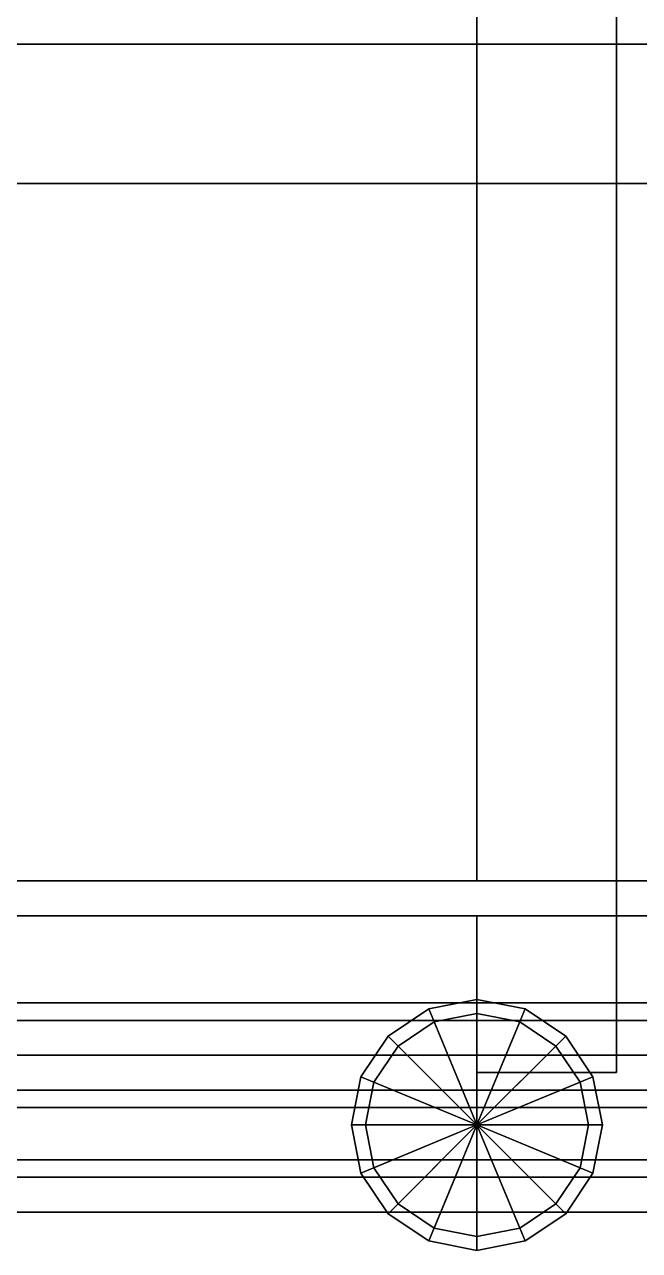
# Model space of a CAD drawing. Header units: millimetres. Extents: x -8000 to 18500, y -500 to 32500.
# Drawn here: x 70.3 to 246.6, y -106 to 245.6 of the extents above; entities that cross this region are included whole.
import ezdxf

# ---------------------------------------------------------------- set-up
doc = ezdxf.new("R2010")
doc.units = ezdxf.units.MM
for name, color, linetype in [('3D-CANOPY', 7, 'Continuous'), ('3D-COLUMNS', 7, 'Continuous'), ('3D-FINISH', 7, 'Continuous'), ('3D-LIGHTS', 7, 'Continuous'), ('3D-LOUVERS', 7, 'Continuous'), ('3D-ROOF', 7, 'Continuous'), ('3D-SLABS', 7, 'Continuous'), ('3D-WALLS-EXTR', 7, 'Continuous')]:
    doc.layers.add(name, color=color, linetype=linetype)

msp = doc.modelspace()

# ---------------------------------------------------------------- linework, layer by layer
at = {"layer": '3D-CANOPY', "color": 7}
for points in [[(0, -80, 3700), (0, 0, 3700), (10000, 0, 3700), (10000, -80, 3700)], [(0, 0, 3700), (0, 0, 3950), (10000, 0, 3950), (10000, 0, 3700)], [(0, -80, 3950), (10000, -80, 3950), (10000, 0, 3950), (0, 0, 3950)], [(0, -80, 3700), (10000, -80, 3700), (10000, -80, 3950), (0, -80, 3950)], [(0, -95, 3750), (0, -80, 3750), (10000, -80, 3750), (10000, -95, 3750)], [(0, -80, 3750), (0, -80, 3900), (10000, -80, 3900), (10000, -80, 3750)], [(0, -95, 3900), (10000, -95, 3900), (10000, -80, 3900), (0, -80, 3900)], [(0, -95, 3750), (10000, -95, 3750), (10000, -95, 3900), (0, -95, 3900)]]:
    msp.add_3dface(points, dxfattribs=at)
at = {"layer": '3D-COLUMNS', "color": 7}
for points in [[(0, 0, 3600), (0, 10000, 3600), (400, 10000, 3600), (400, 0, 3600)], [(0, 0, 3800), (400, 0, 3800), (400, 10000, 3800), (0, 10000, 3800)], [(0, 0), (0, 400), (400, 400), (400, 0)], [(0, 0, 7800), (400, 0, 7800), (400, 400, 7800), (0, 400, 7800)], [(0, 0, 3600), (0, 400, 3600), (10000, 400, 3600), (10000, 0, 3600)], [(0, 0, 3800), (10000, 0, 3800), (10000, 400, 3800), (0, 400, 3800)], [(0, 0), (400, 0), (400, 0, 7800), (0, 0, 7800)], [(0, 0, 3600), (10000, 0, 3600), (10000, 0, 3800), (0, 0, 3800)], [(0, 0, 3600), (400, 0, 3600), (400, 0, 3800), (0, 0, 3800)]]:
    msp.add_3dface(points, dxfattribs=at)
at = {"layer": '3D-FINISH', "color": 7}
for points in [[(200, 200, 590), (200, 9800, 590), (9800, 9800, 590), (9800, 200, 590)], [(200, 200, 590), (200, 200, 600), (200, 9800, 600), (200, 9800, 590)], [(200, 200, 600), (9800, 200, 600), (9800, 9800, 600), (200, 9800, 600)], [(200, 200, 3990), (200, 9800, 3990), (9800, 9800, 3990), (9800, 200, 3990)], [(200, 200, 3990), (200, 200, 4000), (200, 9800, 4000), (200, 9800, 3990)], [(200, 200, 4000), (9800, 200, 4000), (9800, 9800, 4000), (200, 9800, 4000)], [(200, 200, 590), (9800, 200, 590), (9800, 200, 600), (200, 200, 600)], [(200, 200, 3990), (9800, 200, 3990), (9800, 200, 4000), (200, 200, 4000)]]:
    msp.add_3dface(points, dxfattribs=at)
at = {"layer": '3D-LIGHTS', "color": 7}
for points in [[(200, -34, 2435), (186.22, -36.74, 2435), (186.22, -36.74, 2455), (200, -34, 2455)], [(200, -70, 2455), (200, -34, 2455), (186.22, -36.74, 2455), (200, -70, 2455)], [(200, -70, 2435), (186.22, -36.74, 2435), (200, -34, 2435), (200, -70, 2435)], [(200, -34, 2285), (186.22, -36.74, 2285), (186.22, -36.74, 2305), (200, -34, 2305)], [(200, -70, 2305), (200, -34, 2305), (186.22, -36.74, 2305), (200, -70, 2305)], [(200, -70, 2285), (186.22, -36.74, 2285), (200, -34, 2285), (200, -70, 2285)], [(200, -34, 5735), (186.22, -36.74, 5735), (186.22, -36.74, 5755), (200, -34, 5755)], [(200, -70, 5755), (200, -34, 5755), (186.22, -36.74, 5755), (200, -70, 5755)], [(200, -70, 5735), (186.22, -36.74, 5735), (200, -34, 5735), (200, -70, 5735)], [(200, -34, 5585), (186.22, -36.74, 5585), (186.22, -36.74, 5605), (200, -34, 5605)], [(200, -70, 5605), (200, -34, 5605), (186.22, -36.74, 5605), (200, -70, 5605)], [(200, -70, 5585), (186.22, -36.74, 5585), (200, -34, 5585), (200, -70, 5585)], [(213.78, -36.74, 2435), (200, -34, 2435), (200, -34, 2455), (213.78, -36.74, 2455)], [(200, -70, 2455), (213.78, -36.74, 2455), (200, -34, 2455), (200, -70, 2455)], [(200, -70, 2435), (200, -34, 2435), (213.78, -36.74, 2435), (200, -70, 2435)], [(213.78, -36.74, 2285), (200, -34, 2285), (200, -34, 2305), (213.78, -36.74, 2305)], [(200, -70, 2305), (213.78, -36.74, 2305), (200, -34, 2305), (200, -70, 2305)], [(200, -70, 2285), (200, -34, 2285), (213.78, -36.74, 2285), (200, -70, 2285)], [(213.78, -36.74, 5735), (200, -34, 5735), (200, -34, 5755), (213.78, -36.74, 5755)], [(200, -70, 5755), (213.78, -36.74, 5755), (200, -34, 5755), (200, -70, 5755)], [(200, -70, 5735), (200, -34, 5735), (213.78, -36.74, 5735), (200, -70, 5735)], [(213.78, -36.74, 5585), (200, -34, 5585), (200, -34, 5605), (213.78, -36.74, 5605)], [(200, -70, 5605), (213.78, -36.74, 5605), (200, -34, 5605), (200, -70, 5605)], [(200, -70, 5585), (200, -34, 5585), (213.78, -36.74, 5585), (200, -70, 5585)], [(186.22, -36.74, 2435), (174.54, -44.54, 2435), (174.54, -44.54, 2455), (186.22, -36.74, 2455)], [(200, -70, 2455), (186.22, -36.74, 2455), (174.54, -44.54, 2455), (200, -70, 2455)], [(200, -70, 2435), (174.54, -44.54, 2435), (186.22, -36.74, 2435), (200, -70, 2435)], [(186.22, -36.74, 2285), (174.54, -44.54, 2285), (174.54, -44.54, 2305), (186.22, -36.74, 2305)], [(200, -70, 2305), (186.22, -36.74, 2305), (174.54, -44.54, 2305), (200, -70, 2305)], [(200, -70, 2285), (174.54, -44.54, 2285), (186.22, -36.74, 2285), (200, -70, 2285)], [(186.22, -36.74, 5735), (174.54, -44.54, 5735), (174.54, -44.54, 5755), (186.22, -36.74, 5755)], [(200, -70, 5755), (186.22, -36.74, 5755), (174.54, -44.54, 5755), (200, -70, 5755)], [(200, -70, 5735), (174.54, -44.54, 5735), (186.22, -36.74, 5735), (200, -70, 5735)], [(186.22, -36.74, 5585), (174.54, -44.54, 5585), (174.54, -44.54, 5605), (186.22, -36.74, 5605)], [(200, -70, 5605), (186.22, -36.74, 5605), (174.54, -44.54, 5605), (200, -70, 5605)], [(200, -70, 5585), (174.54, -44.54, 5585), (186.22, -36.74, 5585), (200, -70, 5585)], [(200, -38, 2300), (187.75, -40.44, 2300), (187.75, -40.44, 2440), (200, -38, 2440)], [(200, -70, 2440), (200, -38, 2440), (187.75, -40.44, 2440), (200, -70, 2440)], [(200, -70, 2300), (187.75, -40.44, 2300), (200, -38, 2300), (200, -70, 2300)], [(200, -38, 5600), (187.75, -40.44, 5600), (187.75, -40.44, 5740), (200, -38, 5740)], [(200, -70, 5740), (200, -38, 5740), (187.75, -40.44, 5740), (200, -70, 5740)], [(200, -70, 5600), (187.75, -40.44, 5600), (200, -38, 5600), (200, -70, 5600)], [(200, -70, 2455), (225.46, -44.54, 2455), (213.78, -36.74, 2455), (200, -70, 2455)], [(200, -70, 2435), (213.78, -36.74, 2435), (225.46, -44.54, 2435), (200, -70, 2435)], [(200, -70, 2305), (225.46, -44.54, 2305), (213.78, -36.74, 2305), (200, -70, 2305)], [(200, -70, 2285), (213.78, -36.74, 2285), (225.46, -44.54, 2285), (200, -70, 2285)], [(200, -70, 5755), (225.46, -44.54, 5755), (213.78, -36.74, 5755), (200, -70, 5755)], [(200, -70, 5735), (213.78, -36.74, 5735), (225.46, -44.54, 5735), (200, -70, 5735)], [(200, -70, 5605), (225.46, -44.54, 5605), (213.78, -36.74, 5605), (200, -70, 5605)], [(200, -70, 5585), (213.78, -36.74, 5585), (225.46, -44.54, 5585), (200, -70, 5585)], [(212.25, -40.44, 2300), (200, -38, 2300), (200, -38, 2440), (212.25, -40.44, 2440)], [(200, -70, 2440), (212.25, -40.44, 2440), (200, -38, 2440), (200, -70, 2440)], [(200, -70, 2300), (200, -38, 2300), (212.25, -40.44, 2300), (200, -70, 2300)], [(212.25, -40.44, 5600), (200, -38, 5600), (200, -38, 5740), (212.25, -40.44, 5740)], [(200, -70, 5740), (212.25, -40.44, 5740), (200, -38, 5740), (200, -70, 5740)], [(200, -70, 5600), (200, -38, 5600), (212.25, -40.44, 5600), (200, -70, 5600)], [(225.46, -44.54, 2435), (213.78, -36.74, 2435), (213.78, -36.74, 2455), (225.46, -44.54, 2455)], [(225.46, -44.54, 2285), (213.78, -36.74, 2285), (213.78, -36.74, 2305), (225.46, -44.54, 2305)], [(225.46, -44.54, 5735), (213.78, -36.74, 5735), (213.78, -36.74, 5755), (225.46, -44.54, 5755)], [(225.46, -44.54, 5585), (213.78, -36.74, 5585), (213.78, -36.74, 5605), (225.46, -44.54, 5605)], [(187.75, -40.44, 2300), (177.37, -47.37, 2300), (177.37, -47.37, 2440), (187.75, -40.44, 2440)], [(200, -70, 2440), (187.75, -40.44, 2440), (177.37, -47.37, 2440), (200, -70, 2440)], [(200, -70, 2300), (177.37, -47.37, 2300), (187.75, -40.44, 2300), (200, -70, 2300)], [(187.75, -40.44, 5600), (177.37, -47.37, 5600), (177.37, -47.37, 5740), (187.75, -40.44, 5740)], [(200, -70, 5740), (187.75, -40.44, 5740), (177.37, -47.37, 5740), (200, -70, 5740)], [(200, -70, 5600), (177.37, -47.37, 5600), (187.75, -40.44, 5600), (200, -70, 5600)], [(200, -70, 2440), (222.63, -47.37, 2440), (212.25, -40.44, 2440), (200, -70, 2440)], [(200, -70, 2300), (212.25, -40.44, 2300), (222.63, -47.37, 2300), (200, -70, 2300)], [(200, -70, 5740), (222.63, -47.37, 5740), (212.25, -40.44, 5740), (200, -70, 5740)], [(200, -70, 5600), (212.25, -40.44, 5600), (222.63, -47.37, 5600), (200, -70, 5600)], [(222.63, -47.37, 2300), (212.25, -40.44, 2300), (212.25, -40.44, 2440), (222.63, -47.37, 2440)], [(222.63, -47.37, 5600), (212.25, -40.44, 5600), (212.25, -40.44, 5740), (222.63, -47.37, 5740)], [(174.54, -44.54, 2435), (166.74, -56.22, 2435), (166.74, -56.22, 2455), (174.54, -44.54, 2455)], [(200, -70, 2455), (174.54, -44.54, 2455), (166.74, -56.22, 2455), (200, -70, 2455)], [(200, -70, 2435), (166.74, -56.22, 2435), (174.54, -44.54, 2435), (200, -70, 2435)], [(174.54, -44.54, 2285), (166.74, -56.22, 2285), (166.74, -56.22, 2305), (174.54, -44.54, 2305)], [(200, -70, 2305), (174.54, -44.54, 2305), (166.74, -56.22, 2305), (200, -70, 2305)], [(200, -70, 2285), (166.74, -56.22, 2285), (174.54, -44.54, 2285), (200, -70, 2285)], [(174.54, -44.54, 5735), (166.74, -56.22, 5735), (166.74, -56.22, 5755), (174.54, -44.54, 5755)], [(200, -70, 5755), (174.54, -44.54, 5755), (166.74, -56.22, 5755), (200, -70, 5755)], [(200, -70, 5735), (166.74, -56.22, 5735), (174.54, -44.54, 5735), (200, -70, 5735)], [(174.54, -44.54, 5585), (166.74, -56.22, 5585), (166.74, -56.22, 5605), (174.54, -44.54, 5605)], [(200, -70, 5605), (174.54, -44.54, 5605), (166.74, -56.22, 5605), (200, -70, 5605)], [(200, -70, 5585), (166.74, -56.22, 5585), (174.54, -44.54, 5585), (200, -70, 5585)], [(200, -70, 2455), (233.26, -56.22, 2455), (225.46, -44.54, 2455), (200, -70, 2455)], [(200, -70, 2435), (225.46, -44.54, 2435), (233.26, -56.22, 2435), (200, -70, 2435)], [(200, -70, 2305), (233.26, -56.22, 2305), (225.46, -44.54, 2305), (200, -70, 2305)], [(200, -70, 2285), (225.46, -44.54, 2285), (233.26, -56.22, 2285), (200, -70, 2285)], [(200, -70, 5755), (233.26, -56.22, 5755), (225.46, -44.54, 5755), (200, -70, 5755)], [(200, -70, 5735), (225.46, -44.54, 5735), (233.26, -56.22, 5735), (200, -70, 5735)], [(200, -70, 5605), (233.26, -56.22, 5605), (225.46, -44.54, 5605), (200, -70, 5605)], [(200, -70, 5585), (225.46, -44.54, 5585), (233.26, -56.22, 5585), (200, -70, 5585)], [(233.26, -56.22, 2435), (225.46, -44.54, 2435), (225.46, -44.54, 2455), (233.26, -56.22, 2455)], [(233.26, -56.22, 2285), (225.46, -44.54, 2285), (225.46, -44.54, 2305), (233.26, -56.22, 2305)], [(233.26, -56.22, 5735), (225.46, -44.54, 5735), (225.46, -44.54, 5755), (233.26, -56.22, 5755)], [(233.26, -56.22, 5585), (225.46, -44.54, 5585), (225.46, -44.54, 5605), (233.26, -56.22, 5605)], [(177.37, -47.37, 2300), (170.44, -57.75, 2300), (170.44, -57.75, 2440), (177.37, -47.37, 2440)], [(200, -70, 2440), (177.37, -47.37, 2440), (170.44, -57.75, 2440), (200, -70, 2440)], [(200, -70, 2300), (170.44, -57.75, 2300), (177.37, -47.37, 2300), (200, -70, 2300)], [(177.37, -47.37, 5600), (170.44, -57.75, 5600), (170.44, -57.75, 5740), (177.37, -47.37, 5740)], [(200, -70, 5740), (177.37, -47.37, 5740), (170.44, -57.75, 5740), (200, -70, 5740)], [(200, -70, 5600), (170.44, -57.75, 5600), (177.37, -47.37, 5600), (200, -70, 5600)], [(200, -70, 2440), (229.56, -57.75, 2440), (222.63, -47.37, 2440), (200, -70, 2440)], [(200, -70, 2300), (222.63, -47.37, 2300), (229.56, -57.75, 2300), (200, -70, 2300)], [(200, -70, 5740), (229.56, -57.75, 5740), (222.63, -47.37, 5740), (200, -70, 5740)], [(200, -70, 5600), (222.63, -47.37, 5600), (229.56, -57.75, 5600), (200, -70, 5600)], [(229.56, -57.75, 2300), (222.63, -47.37, 2300), (222.63, -47.37, 2440), (229.56, -57.75, 2440)], [(229.56, -57.75, 5600), (222.63, -47.37, 5600), (222.63, -47.37, 5740), (229.56, -57.75, 5740)], [(166.74, -56.22, 2435), (164, -70, 2435), (164, -70, 2455), (166.74, -56.22, 2455)], [(200, -70, 2455), (166.74, -56.22, 2455), (164, -70, 2455), (200, -70, 2455)], [(200, -70, 2435), (164, -70, 2435), (166.74, -56.22, 2435), (200, -70, 2435)], [(166.74, -56.22, 2285), (164, -70, 2285), (164, -70, 2305), (166.74, -56.22, 2305)], [(200, -70, 2305), (166.74, -56.22, 2305), (164, -70, 2305), (200, -70, 2305)], [(200, -70, 2285), (164, -70, 2285), (166.74, -56.22, 2285), (200, -70, 2285)], [(166.74, -56.22, 5735), (164, -70, 5735), (164, -70, 5755), (166.74, -56.22, 5755)], [(200, -70, 5755), (166.74, -56.22, 5755), (164, -70, 5755), (200, -70, 5755)], [(200, -70, 5735), (164, -70, 5735), (166.74, -56.22, 5735), (200, -70, 5735)], [(166.74, -56.22, 5585), (164, -70, 5585), (164, -70, 5605), (166.74, -56.22, 5605)], [(200, -70, 5605), (166.74, -56.22, 5605), (164, -70, 5605), (200, -70, 5605)], [(200, -70, 5585), (164, -70, 5585), (166.74, -56.22, 5585), (200, -70, 5585)], [(200, -70, 2455), (236, -70, 2455), (233.26, -56.22, 2455), (200, -70, 2455)], [(200, -70, 2435), (233.26, -56.22, 2435), (236, -70, 2435), (200, -70, 2435)], [(200, -70, 2305), (236, -70, 2305), (233.26, -56.22, 2305), (200, -70, 2305)], [(200, -70, 2285), (233.26, -56.22, 2285), (236, -70, 2285), (200, -70, 2285)], [(200, -70, 5755), (236, -70, 5755), (233.26, -56.22, 5755), (200, -70, 5755)], [(200, -70, 5735), (233.26, -56.22, 5735), (236, -70, 5735), (200, -70, 5735)], [(200, -70, 5605), (236, -70, 5605), (233.26, -56.22, 5605), (200, -70, 5605)], [(200, -70, 5585), (233.26, -56.22, 5585), (236, -70, 5585), (200, -70, 5585)], [(236, -70, 2435), (233.26, -56.22, 2435), (233.26, -56.22, 2455), (236, -70, 2455)], [(236, -70, 2285), (233.26, -56.22, 2285), (233.26, -56.22, 2305), (236, -70, 2305)], [(236, -70, 5735), (233.26, -56.22, 5735), (233.26, -56.22, 5755), (236, -70, 5755)], [(236, -70, 5585), (233.26, -56.22, 5585), (233.26, -56.22, 5605), (236, -70, 5605)], [(170.44, -57.75, 2300), (168, -70, 2300), (168, -70, 2440), (170.44, -57.75, 2440)], [(200, -70, 2440), (170.44, -57.75, 2440), (168, -70, 2440), (200, -70, 2440)], [(200, -70, 2300), (168, -70, 2300), (170.44, -57.75, 2300), (200, -70, 2300)], [(170.44, -57.75, 5600), (168, -70, 5600), (168, -70, 5740), (170.44, -57.75, 5740)], [(200, -70, 5740), (170.44, -57.75, 5740), (168, -70, 5740), (200, -70, 5740)], [(200, -70, 5600), (168, -70, 5600), (170.44, -57.75, 5600), (200, -70, 5600)], [(200, -70, 2440), (232, -70, 2440), (229.56, -57.75, 2440), (200, -70, 2440)], [(200, -70, 2300), (229.56, -57.75, 2300), (232, -70, 2300), (200, -70, 2300)], [(200, -70, 5740), (232, -70, 5740), (229.56, -57.75, 5740), (200, -70, 5740)], [(200, -70, 5600), (229.56, -57.75, 5600), (232, -70, 5600), (200, -70, 5600)], [(232, -70, 2300), (229.56, -57.75, 2300), (229.56, -57.75, 2440), (232, -70, 2440)], [(232, -70, 5600), (229.56, -57.75, 5600), (229.56, -57.75, 5740), (232, -70, 5740)], [(0, -85, 3690), (0, -65, 3690), (10000, -65, 3690), (10000, -85, 3690)], [(0, -65, 3690), (0, -65, 3705), (10000, -65, 3705), (10000, -65, 3690)], [(0, -85, 3705), (10000, -85, 3705), (10000, -65, 3705), (0, -65, 3705)], [(164, -70, 2435), (166.74, -83.78, 2435), (166.74, -83.78, 2455), (164, -70, 2455)], [(200, -70, 2455), (164, -70, 2455), (166.74, -83.78, 2455), (200, -70, 2455)], [(200, -70, 2435), (166.74, -83.78, 2435), (164, -70, 2435), (200, -70, 2435)], [(164, -70, 2285), (166.74, -83.78, 2285), (166.74, -83.78, 2305), (164, -70, 2305)], [(200, -70, 2305), (164, -70, 2305), (166.74, -83.78, 2305), (200, -70, 2305)], [(200, -70, 2285), (166.74, -83.78, 2285), (164, -70, 2285), (200, -70, 2285)], [(164, -70, 5735), (166.74, -83.78, 5735), (166.74, -83.78, 5755), (164, -70, 5755)], [(200, -70, 5755), (164, -70, 5755), (166.74, -83.78, 5755), (200, -70, 5755)], [(200, -70, 5735), (166.74, -83.78, 5735), (164, -70, 5735), (200, -70, 5735)], [(164, -70, 5585), (166.74, -83.78, 5585), (166.74, -83.78, 5605), (164, -70, 5605)], [(200, -70, 5605), (164, -70, 5605), (166.74, -83.78, 5605), (200, -70, 5605)], [(200, -70, 5585), (166.74, -83.78, 5585), (164, -70, 5585), (200, -70, 5585)], [(200, -70, 2455), (166.74, -83.78, 2455), (174.54, -95.46, 2455), (200, -70, 2455)], [(200, -70, 2435), (174.54, -95.46, 2435), (166.74, -83.78, 2435), (200, -70, 2435)], [(200, -70, 2305), (166.74, -83.78, 2305), (174.54, -95.46, 2305), (200, -70, 2305)], [(200, -70, 2285), (174.54, -95.46, 2285), (166.74, -83.78, 2285), (200, -70, 2285)], [(200, -70, 5755), (166.74, -83.78, 5755), (174.54, -95.46, 5755), (200, -70, 5755)], [(200, -70, 5735), (174.54, -95.46, 5735), (166.74, -83.78, 5735), (200, -70, 5735)], [(200, -70, 5605), (166.74, -83.78, 5605), (174.54, -95.46, 5605), (200, -70, 5605)], [(200, -70, 5585), (174.54, -95.46, 5585), (166.74, -83.78, 5585), (200, -70, 5585)], [(168, -70, 2300), (170.44, -82.25, 2300), (170.44, -82.25, 2440), (168, -70, 2440)], [(200, -70, 2440), (168, -70, 2440), (170.44, -82.25, 2440), (200, -70, 2440)], [(200, -70, 2300), (170.44, -82.25, 2300), (168, -70, 2300), (200, -70, 2300)], [(168, -70, 5600), (170.44, -82.25, 5600), (170.44, -82.25, 5740), (168, -70, 5740)], [(200, -70, 5740), (168, -70, 5740), (170.44, -82.25, 5740), (200, -70, 5740)], [(200, -70, 5600), (170.44, -82.25, 5600), (168, -70, 5600), (200, -70, 5600)], [(200, -70, 2440), (170.44, -82.25, 2440), (177.37, -92.63, 2440), (200, -70, 2440)], [(200, -70, 2300), (177.37, -92.63, 2300), (170.44, -82.25, 2300), (200, -70, 2300)], [(200, -70, 5740), (170.44, -82.25, 5740), (177.37, -92.63, 5740), (200, -70, 5740)], [(200, -70, 5600), (177.37, -92.63, 5600), (170.44, -82.25, 5600), (200, -70, 5600)], [(200, -70, 2455), (174.54, -95.46, 2455), (186.22, -103.26, 2455), (200, -70, 2455)], [(200, -70, 2435), (186.22, -103.26, 2435), (174.54, -95.46, 2435), (200, -70, 2435)], [(200, -70, 2305), (174.54, -95.46, 2305), (186.22, -103.26, 2305), (200, -70, 2305)], [(200, -70, 2285), (186.22, -103.26, 2285), (174.54, -95.46, 2285), (200, -70, 2285)], [(200, -70, 5755), (174.54, -95.46, 5755), (186.22, -103.26, 5755), (200, -70, 5755)], [(200, -70, 5735), (186.22, -103.26, 5735), (174.54, -95.46, 5735), (200, -70, 5735)], [(200, -70, 5605), (174.54, -95.46, 5605), (186.22, -103.26, 5605), (200, -70, 5605)], [(200, -70, 5585), (186.22, -103.26, 5585), (174.54, -95.46, 5585), (200, -70, 5585)], [(200, -70, 2440), (177.37, -92.63, 2440), (187.75, -99.56, 2440), (200, -70, 2440)], [(200, -70, 2300), (187.75, -99.56, 2300), (177.37, -92.63, 2300), (200, -70, 2300)], [(200, -70, 5740), (177.37, -92.63, 5740), (187.75, -99.56, 5740), (200, -70, 5740)], [(200, -70, 5600), (187.75, -99.56, 5600), (177.37, -92.63, 5600), (200, -70, 5600)], [(200, -70, 2455), (186.22, -103.26, 2455), (200, -106, 2455), (200, -70, 2455)], [(200, -70, 2435), (200, -106, 2435), (186.22, -103.26, 2435), (200, -70, 2435)], [(200, -70, 2305), (186.22, -103.26, 2305), (200, -106, 2305), (200, -70, 2305)], [(200, -70, 2285), (200, -106, 2285), (186.22, -103.26, 2285), (200, -70, 2285)], [(200, -70, 5755), (186.22, -103.26, 5755), (200, -106, 5755), (200, -70, 5755)], [(200, -70, 5735), (200, -106, 5735), (186.22, -103.26, 5735), (200, -70, 5735)], [(200, -70, 5605), (186.22, -103.26, 5605), (200, -106, 5605), (200, -70, 5605)], [(200, -70, 5585), (200, -106, 5585), (186.22, -103.26, 5585), (200, -70, 5585)], [(200, -70, 2440), (187.75, -99.56, 2440), (200, -102, 2440), (200, -70, 2440)], [(200, -70, 2300), (200, -102, 2300), (187.75, -99.56, 2300), (200, -70, 2300)], [(200, -70, 5740), (187.75, -99.56, 5740), (200, -102, 5740), (200, -70, 5740)], [(200, -70, 5600), (200, -102, 5600), (187.75, -99.56, 5600), (200, -70, 5600)], [(200, -70, 2440), (200, -102, 2440), (212.25, -99.56, 2440), (200, -70, 2440)], [(200, -70, 2300), (212.25, -99.56, 2300), (200, -102, 2300), (200, -70, 2300)], [(200, -70, 2440), (212.25, -99.56, 2440), (222.63, -92.63, 2440), (200, -70, 2440)], [(200, -70, 2300), (222.63, -92.63, 2300), (212.25, -99.56, 2300), (200, -70, 2300)], [(200, -70, 2440), (222.63, -92.63, 2440), (229.56, -82.25, 2440), (200, -70, 2440)], [(200, -70, 2300), (229.56, -82.25, 2300), (222.63, -92.63, 2300), (200, -70, 2300)], [(200, -70, 2440), (229.56, -82.25, 2440), (232, -70, 2440), (200, -70, 2440)], [(200, -70, 2300), (232, -70, 2300), (229.56, -82.25, 2300), (200, -70, 2300)], [(200, -70, 2455), (200, -106, 2455), (213.78, -103.26, 2455), (200, -70, 2455)], [(200, -70, 2435), (213.78, -103.26, 2435), (200, -106, 2435), (200, -70, 2435)], [(200, -70, 2455), (213.78, -103.26, 2455), (225.46, -95.46, 2455), (200, -70, 2455)], [(200, -70, 2435), (225.46, -95.46, 2435), (213.78, -103.26, 2435), (200, -70, 2435)], [(200, -70, 2455), (225.46, -95.46, 2455), (233.26, -83.78, 2455), (200, -70, 2455)], [(200, -70, 2435), (233.26, -83.78, 2435), (225.46, -95.46, 2435), (200, -70, 2435)], [(200, -70, 2455), (233.26, -83.78, 2455), (236, -70, 2455), (200, -70, 2455)], [(200, -70, 2435), (236, -70, 2435), (233.26, -83.78, 2435), (200, -70, 2435)], [(200, -70, 2305), (200, -106, 2305), (213.78, -103.26, 2305), (200, -70, 2305)], [(200, -70, 2285), (213.78, -103.26, 2285), (200, -106, 2285), (200, -70, 2285)], [(200, -70, 2305), (213.78, -103.26, 2305), (225.46, -95.46, 2305), (200, -70, 2305)], [(200, -70, 2285), (225.46, -95.46, 2285), (213.78, -103.26, 2285), (200, -70, 2285)], [(200, -70, 2305), (225.46, -95.46, 2305), (233.26, -83.78, 2305), (200, -70, 2305)], [(200, -70, 2285), (233.26, -83.78, 2285), (225.46, -95.46, 2285), (200, -70, 2285)], [(200, -70, 2305), (233.26, -83.78, 2305), (236, -70, 2305), (200, -70, 2305)], [(200, -70, 2285), (236, -70, 2285), (233.26, -83.78, 2285), (200, -70, 2285)], [(200, -70, 5740), (200, -102, 5740), (212.25, -99.56, 5740), (200, -70, 5740)], [(200, -70, 5600), (212.25, -99.56, 5600), (200, -102, 5600), (200, -70, 5600)], [(200, -70, 5740), (212.25, -99.56, 5740), (222.63, -92.63, 5740), (200, -70, 5740)], [(200, -70, 5600), (222.63, -92.63, 5600), (212.25, -99.56, 5600), (200, -70, 5600)], [(200, -70, 5740), (222.63, -92.63, 5740), (229.56, -82.25, 5740), (200, -70, 5740)], [(200, -70, 5600), (229.56, -82.25, 5600), (222.63, -92.63, 5600), (200, -70, 5600)], [(200, -70, 5740), (229.56, -82.25, 5740), (232, -70, 5740), (200, -70, 5740)], [(200, -70, 5600), (232, -70, 5600), (229.56, -82.25, 5600), (200, -70, 5600)], [(200, -70, 5755), (200, -106, 5755), (213.78, -103.26, 5755), (200, -70, 5755)], [(200, -70, 5735), (213.78, -103.26, 5735), (200, -106, 5735), (200, -70, 5735)], [(200, -70, 5755), (213.78, -103.26, 5755), (225.46, -95.46, 5755), (200, -70, 5755)], [(200, -70, 5735), (225.46, -95.46, 5735), (213.78, -103.26, 5735), (200, -70, 5735)], [(200, -70, 5755), (225.46, -95.46, 5755), (233.26, -83.78, 5755), (200, -70, 5755)], [(200, -70, 5735), (233.26, -83.78, 5735), (225.46, -95.46, 5735), (200, -70, 5735)], [(200, -70, 5755), (233.26, -83.78, 5755), (236, -70, 5755), (200, -70, 5755)], [(200, -70, 5735), (236, -70, 5735), (233.26, -83.78, 5735), (200, -70, 5735)], [(200, -70, 5605), (200, -106, 5605), (213.78, -103.26, 5605), (200, -70, 5605)], [(200, -70, 5585), (213.78, -103.26, 5585), (200, -106, 5585), (200, -70, 5585)], [(200, -70, 5605), (213.78, -103.26, 5605), (225.46, -95.46, 5605), (200, -70, 5605)], [(200, -70, 5585), (225.46, -95.46, 5585), (213.78, -103.26, 5585), (200, -70, 5585)], [(200, -70, 5605), (225.46, -95.46, 5605), (233.26, -83.78, 5605), (200, -70, 5605)], [(200, -70, 5585), (233.26, -83.78, 5585), (225.46, -95.46, 5585), (200, -70, 5585)], [(200, -70, 5605), (233.26, -83.78, 5605), (236, -70, 5605), (200, -70, 5605)], [(200, -70, 5585), (236, -70, 5585), (233.26, -83.78, 5585), (200, -70, 5585)], [(229.56, -82.25, 2300), (232, -70, 2300), (232, -70, 2440), (229.56, -82.25, 2440)], [(229.56, -82.25, 5600), (232, -70, 5600), (232, -70, 5740), (229.56, -82.25, 5740)], [(233.26, -83.78, 2435), (236, -70, 2435), (236, -70, 2455), (233.26, -83.78, 2455)], [(233.26, -83.78, 2285), (236, -70, 2285), (236, -70, 2305), (233.26, -83.78, 2305)], [(233.26, -83.78, 5735), (236, -70, 5735), (236, -70, 5755), (233.26, -83.78, 5755)], [(233.26, -83.78, 5585), (236, -70, 5585), (236, -70, 5605), (233.26, -83.78, 5605)], [(166.74, -83.78, 2435), (174.54, -95.46, 2435), (174.54, -95.46, 2455), (166.74, -83.78, 2455)], [(166.74, -83.78, 2285), (174.54, -95.46, 2285), (174.54, -95.46, 2305), (166.74, -83.78, 2305)], [(166.74, -83.78, 5735), (174.54, -95.46, 5735), (174.54, -95.46, 5755), (166.74, -83.78, 5755)], [(166.74, -83.78, 5585), (174.54, -95.46, 5585), (174.54, -95.46, 5605), (166.74, -83.78, 5605)], [(170.44, -82.25, 2300), (177.37, -92.63, 2300), (177.37, -92.63, 2440), (170.44, -82.25, 2440)], [(170.44, -82.25, 5600), (177.37, -92.63, 5600), (177.37, -92.63, 5740), (170.44, -82.25, 5740)], [(222.63, -92.63, 2300), (229.56, -82.25, 2300), (229.56, -82.25, 2440), (222.63, -92.63, 2440)], [(222.63, -92.63, 5600), (229.56, -82.25, 5600), (229.56, -82.25, 5740), (222.63, -92.63, 5740)], [(225.46, -95.46, 2435), (233.26, -83.78, 2435), (233.26, -83.78, 2455), (225.46, -95.46, 2455)], [(225.46, -95.46, 2285), (233.26, -83.78, 2285), (233.26, -83.78, 2305), (225.46, -95.46, 2305)], [(225.46, -95.46, 5735), (233.26, -83.78, 5735), (233.26, -83.78, 5755), (225.46, -95.46, 5755)], [(225.46, -95.46, 5585), (233.26, -83.78, 5585), (233.26, -83.78, 5605), (225.46, -95.46, 5605)], [(0, -85, 3690), (10000, -85, 3690), (10000, -85, 3705), (0, -85, 3705)], [(177.37, -92.63, 2300), (187.75, -99.56, 2300), (187.75, -99.56, 2440), (177.37, -92.63, 2440)], [(177.37, -92.63, 5600), (187.75, -99.56, 5600), (187.75, -99.56, 5740), (177.37, -92.63, 5740)], [(212.25, -99.56, 2300), (222.63, -92.63, 2300), (222.63, -92.63, 2440), (212.25, -99.56, 2440)], [(212.25, -99.56, 5600), (222.63, -92.63, 5600), (222.63, -92.63, 5740), (212.25, -99.56, 5740)], [(174.54, -95.46, 2435), (186.22, -103.26, 2435), (186.22, -103.26, 2455), (174.54, -95.46, 2455)], [(174.54, -95.46, 2285), (186.22, -103.26, 2285), (186.22, -103.26, 2305), (174.54, -95.46, 2305)], [(174.54, -95.46, 5735), (186.22, -103.26, 5735), (186.22, -103.26, 5755), (174.54, -95.46, 5755)], [(174.54, -95.46, 5585), (186.22, -103.26, 5585), (186.22, -103.26, 5605), (174.54, -95.46, 5605)], [(213.78, -103.26, 2435), (225.46, -95.46, 2435), (225.46, -95.46, 2455), (213.78, -103.26, 2455)], [(213.78, -103.26, 2285), (225.46, -95.46, 2285), (225.46, -95.46, 2305), (213.78, -103.26, 2305)], [(213.78, -103.26, 5735), (225.46, -95.46, 5735), (225.46, -95.46, 5755), (213.78, -103.26, 5755)], [(213.78, -103.26, 5585), (225.46, -95.46, 5585), (225.46, -95.46, 5605), (213.78, -103.26, 5605)], [(187.75, -99.56, 2300), (200, -102, 2300), (200, -102, 2440), (187.75, -99.56, 2440)], [(187.75, -99.56, 5600), (200, -102, 5600), (200, -102, 5740), (187.75, -99.56, 5740)], [(200, -102, 2300), (212.25, -99.56, 2300), (212.25, -99.56, 2440), (200, -102, 2440)], [(200, -102, 5600), (212.25, -99.56, 5600), (212.25, -99.56, 5740), (200, -102, 5740)], [(186.22, -103.26, 2435), (200, -106, 2435), (200, -106, 2455), (186.22, -103.26, 2455)], [(186.22, -103.26, 2285), (200, -106, 2285), (200, -106, 2305), (186.22, -103.26, 2305)], [(186.22, -103.26, 5735), (200, -106, 5735), (200, -106, 5755), (186.22, -103.26, 5755)], [(186.22, -103.26, 5585), (200, -106, 5585), (200, -106, 5605), (186.22, -103.26, 5605)], [(200, -106, 2435), (213.78, -103.26, 2435), (213.78, -103.26, 2455), (200, -106, 2455)], [(200, -106, 2285), (213.78, -103.26, 2285), (213.78, -103.26, 2305), (200, -106, 2305)], [(200, -106, 5735), (213.78, -103.26, 5735), (213.78, -103.26, 5755), (200, -106, 5755)], [(200, -106, 5585), (213.78, -103.26, 5585), (213.78, -103.26, 5605), (200, -106, 5605)]]:
    msp.add_3dface(points, dxfattribs=at)
at = {"layer": '3D-LOUVERS', "color": 7}
for points in [[(200, -55, 600), (200, -10, 600), (240, -10, 600), (240, -55, 600)], [(200, -10, 600), (200, -10, 3700), (240, -10, 3700), (240, -10, 600)], [(200, -55, 600), (200, -55, 3700), (200, -10, 3700), (200, -10, 600)], [(200, -55, 3700), (240, -55, 3700), (240, -10, 3700), (200, -10, 3700)], [(200, -55, 4000), (200, -10, 4000), (240, -10, 4000), (240, -55, 4000)], [(200, -10, 4000), (200, -10, 7000), (240, -10, 7000), (240, -10, 4000)], [(200, -55, 4000), (200, -55, 7000), (200, -10, 7000), (200, -10, 4000)], [(200, -55, 7000), (240, -55, 7000), (240, -10, 7000), (200, -10, 7000)], [(240, -55, 600), (240, -10, 600), (240, -10, 3700), (240, -55, 3700)], [(240, -55, 4000), (240, -10, 4000), (240, -10, 7000), (240, -55, 7000)], [(200, -55, 600), (240, -55, 600), (240, -55, 3700), (200, -55, 3700)], [(200, -55, 4000), (240, -55, 4000), (240, -55, 7000), (200, -55, 7000)]]:
    msp.add_3dface(points, dxfattribs=at)
at = {"layer": '3D-ROOF', "color": 7}
for points in [[(-40, -40, 7780), (-40, 10040, 7780), (240, 10040, 7780), (240, -40, 7780)], [(-40, -40, 7830), (240, -40, 7830), (240, 10040, 7830), (-40, 10040, 7830)], [(240, -40, 7780), (240, 10040, 7780), (240, 10040, 7830), (240, -40, 7830)], [(0, 0, 7000), (0, 10000, 7000), (10000, 10000, 7000), (10000, 0, 7000)], [(0, 0, 7200), (10000, 0, 7200), (10000, 10000, 7200), (0, 10000, 7200)], [(0, 200, 7200), (0, 9800, 7200), (200, 9800, 7200), (200, 200, 7200)], [(0, 200, 7800), (200, 200, 7800), (200, 9800, 7800), (0, 9800, 7800)], [(200, 200, 7200), (200, 9800, 7200), (200, 9800, 7800), (200, 200, 7800)], [(-40, -40, 7780), (-40, 240, 7780), (10040, 240, 7780), (10040, -40, 7780)], [(-40, 240, 7780), (-40, 240, 7830), (10040, 240, 7830), (10040, 240, 7780)], [(-40, -40, 7830), (10040, -40, 7830), (10040, 240, 7830), (-40, 240, 7830)], [(0, 0, 7200), (0, 200, 7200), (10000, 200, 7200), (10000, 0, 7200)], [(0, 200, 7200), (0, 200, 7800), (10000, 200, 7800), (10000, 200, 7200)], [(0, 0, 7800), (10000, 0, 7800), (10000, 200, 7800), (0, 200, 7800)], [(0, 200, 7200), (200, 200, 7200), (200, 200, 7800), (0, 200, 7800)], [(0, 0, 7000), (10000, 0, 7000), (10000, 0, 7200), (0, 0, 7200)], [(0, 0, 7200), (10000, 0, 7200), (10000, 0, 7800), (0, 0, 7800)], [(0, -50, 7200), (0, -10, 7200), (10000, -10, 7200), (10000, -50, 7200)], [(0, -10, 7200), (0, -10, 7420), (10000, -10, 7420), (10000, -10, 7200)], [(0, -50, 7420), (10000, -50, 7420), (10000, -10, 7420), (0, -10, 7420)], [(-40, -40, 7780), (10040, -40, 7780), (10040, -40, 7830), (-40, -40, 7830)], [(-40, -40, 7780), (240, -40, 7780), (240, -40, 7830), (-40, -40, 7830)], [(0, -50, 7200), (10000, -50, 7200), (10000, -50, 7420), (0, -50, 7420)]]:
    msp.add_3dface(points, dxfattribs=at)
at = {"layer": '3D-SLABS', "color": 7}
for points in [[(0, 0), (0, 10000), (10000, 10000), (10000, 0)], [(0, 0, 600), (10000, 0, 600), (10000, 10000, 600), (0, 10000, 600)], [(0, 0, 3800), (0, 4000, 3800), (10000, 4000, 3800), (10000, 0, 3800)], [(0, 0, 4000), (10000, 0, 4000), (10000, 4000, 4000), (0, 4000, 4000)], [(0, 0), (10000, 0), (10000, 0, 600), (0, 0, 600)], [(0, 0, 3800), (10000, 0, 3800), (10000, 0, 4000), (0, 0, 4000)]]:
    msp.add_3dface(points, dxfattribs=at)
at = {"layer": '3D-WALLS-EXTR', "color": 7}
for points in [[(0, 0, 4000), (0, 2000, 4000), (200, 2000, 4000), (200, 0, 4000)], [(0, 0, 7000), (200, 0, 7000), (200, 2000, 7000), (0, 2000, 7000)], [(200, 0, 4000), (200, 2000, 4000), (200, 2000, 7000), (200, 0, 7000)], [(0, 0, 600), (0, 1200, 600), (200, 1200, 600), (200, 0, 600)], [(0, 0, 3800), (200, 0, 3800), (200, 1200, 3800), (0, 1200, 3800)], [(200, 0, 600), (200, 1200, 600), (200, 1200, 3800), (200, 0, 3800)], [(0, 0, 600), (0, 200, 600), (1200, 200, 600), (1200, 0, 600)], [(0, 200, 600), (0, 200, 3800), (1200, 200, 3800), (1200, 200, 600)], [(0, 0, 3800), (1200, 0, 3800), (1200, 200, 3800), (0, 200, 3800)], [(0, 0, 4000), (0, 200, 4000), (1500, 200, 4000), (1500, 0, 4000)], [(0, 200, 4000), (0, 200, 7000), (1500, 200, 7000), (1500, 200, 4000)], [(0, 0, 7000), (1500, 0, 7000), (1500, 200, 7000), (0, 200, 7000)], [(-50, -60, 570), (-50, 0, 570), (10050, 0, 570), (10050, -60, 570)], [(-50, 0, 570), (-50, 0, 610), (10050, 0, 610), (10050, 0, 570)], [(-50, -60, 610), (10050, -60, 610), (10050, 0, 610), (-50, 0, 610)], [(0, 0, 600), (1200, 0, 600), (1200, 0, 3800), (0, 0, 3800)], [(0, 0, 600), (200, 0, 600), (200, 0, 3800), (0, 0, 3800)], [(0, 0, 4000), (1500, 0, 4000), (1500, 0, 7000), (0, 0, 7000)], [(0, 0, 4000), (200, 0, 4000), (200, 0, 7000), (0, 0, 7000)], [(0, -35), (0, 0), (10000, 0), (10000, -35)], [(0, 0), (0, 0, 600), (10000, 0, 600), (10000, 0)], [(0, -35, 600), (10000, -35, 600), (10000, 0, 600), (0, 0, 600)], [(0, -35), (10000, -35), (10000, -35, 600), (0, -35, 600)], [(-50, -60, 570), (10050, -60, 570), (10050, -60, 610), (-50, -60, 610)]]:
    msp.add_3dface(points, dxfattribs=at)

doc.saveas('drawing.dxf')
